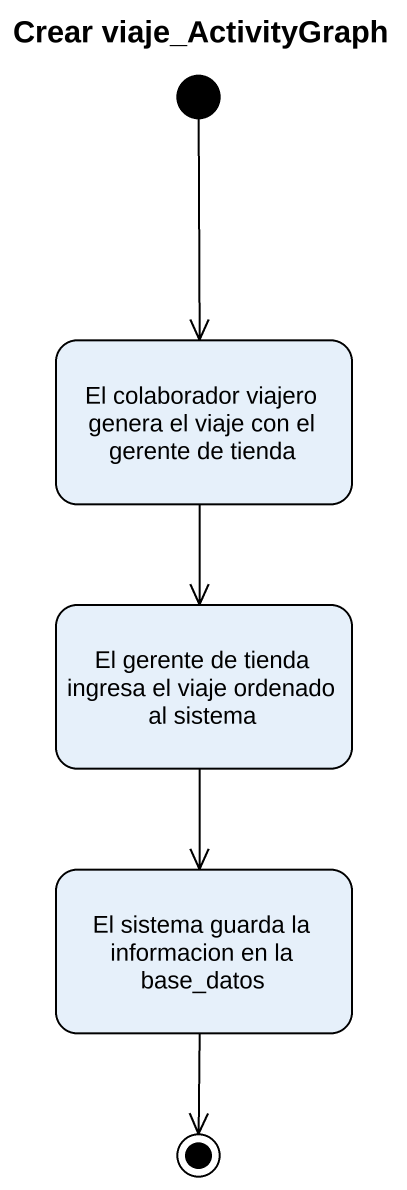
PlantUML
@startuml
title Crear viaje_ActivityGraph
hide empty description
state "El colaborador viajero genera el viaje con el gerente de tienda" as El_colaborador_viajero
state "El gerente de tienda ingresa el viaje ordenado al sistema" as El_gerente_de_tienda
state "El sistema guarda la informacion en la base_datos" as El_sistema_guarda_la
[*] --> El_colaborador_viajero
El_colaborador_viajero --> El_gerente_de_tienda
El_gerente_de_tienda --> El_sistema_guarda_la
El_sistema_guarda_la --> [*]
@enduml
